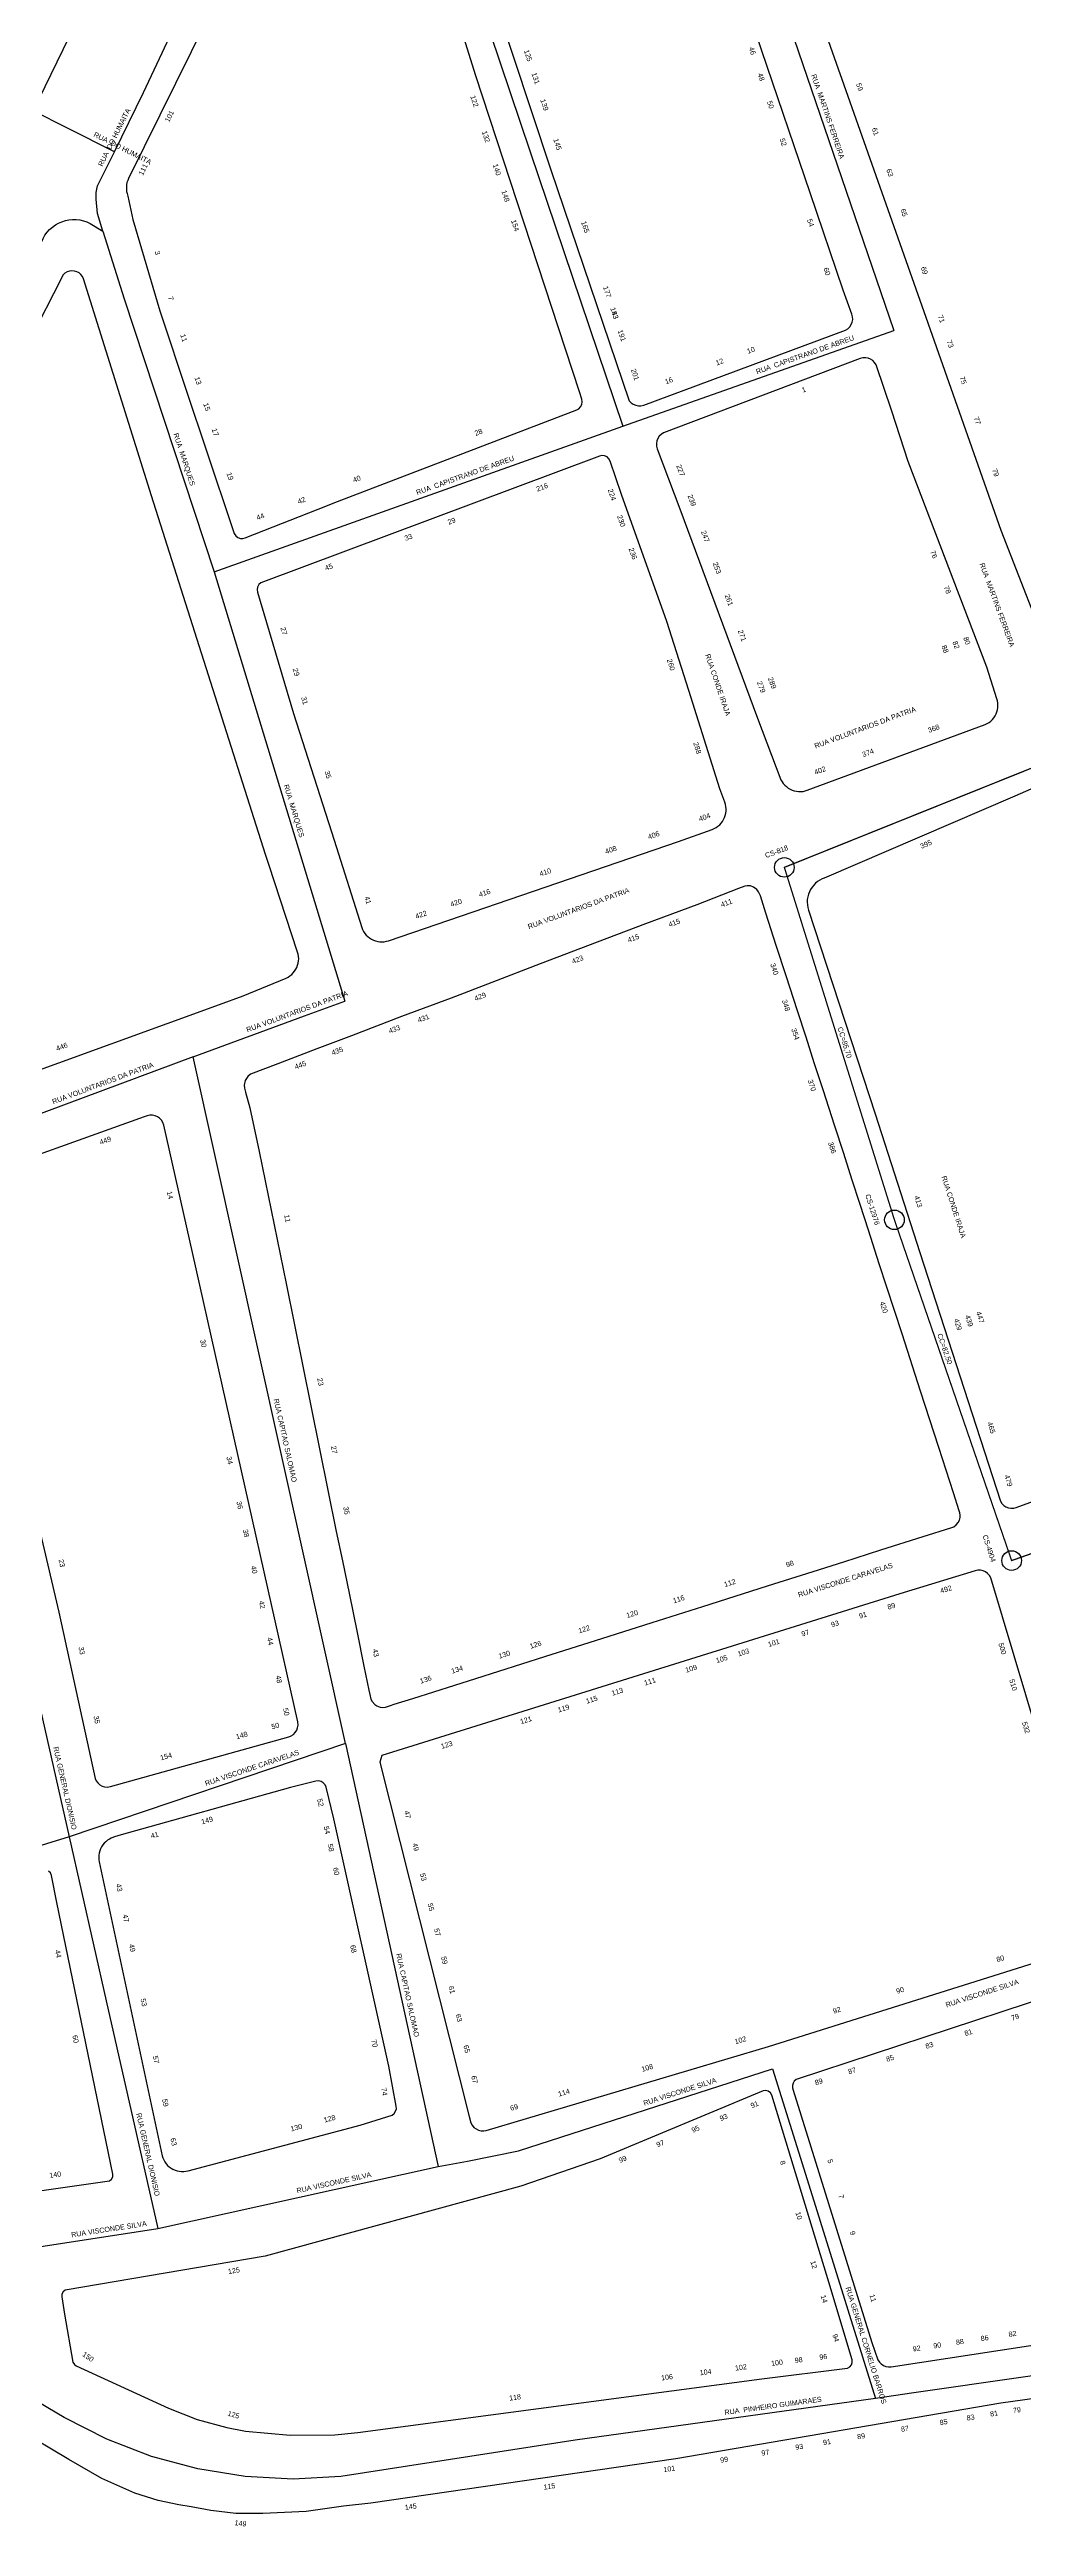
# Model space of a CAD drawing. Header units: millimetres. Extents: x 617751 to 636088, y 68402 to 77988.
# Drawn here: x 628483 to 628712, y 72720 to 73304 of the extents above; entities that cross this region are included whole.
import ezdxf

# ---------------------------------------------------------------- set-up
doc = ezdxf.new("R2010")
doc.units = ezdxf.units.MM
doc.header["$LTSCALE"] = 3
doc.header["$MEASUREMENT"] = 0
for name, color, linetype in [('ALINHAMENTO PREDIAL', 120, 'Continuous'), ('CAIXAS SUB.', 7, 'Continuous'), ('METRAGEM', 7, 'Continuous'), ('NOME LOGRADOURO', 252, 'Continuous'), ('NUMERAÇÃO', 7, 'Continuous')]:
    doc.layers.add(name, color=color, linetype=linetype)
doc.styles.add('ARIAL', font='arial.ttf')
doc.styles.get("Standard").update_dxf_attribs({"font": 'arial.ttf'})

msp = doc.modelspace()

# ---------------------------------------------------------------- linework, layer by layer
at = {"color": 1, "const_width": 0.3}
msp.add_lwpolyline([(628901.16, 73203.45), (628895.9, 73205.12), (628775.16, 73159.05), (628655.91, 73111.17), (628681.84, 73028.13), (628709.46, 72947.86), (628835.05, 72992.03), (628957.07, 73029.14)], dxfattribs=at)
at = {"layer": 'ALINHAMENTO PREDIAL'}
for points in [[(628564.72, 73384.82), (628600.93, 73275.51), (628619.37, 73221.09)], [(628564.72, 73384.82), (628600.93, 73275.51), (628619.37, 73221.09)], [(628619.37, 73221.09), (628619.8, 73220.63), (628620.31, 73220.28), (628620.89, 73220.03), (628621.51, 73219.92), (628622.13, 73219.93), (628622.8, 73220.09), (628670.35, 73237.74), (628670.88, 73238.08), (628671.33, 73238.52), (628671.67, 73239.04), (628671.9, 73239.62), (628672.01, 73240.24), (628671.98, 73240.87), (628671.83, 73241.47), (628669.73, 73247.14), (628661.98, 73270.08), (628650.63, 73303.55), (628623.49, 73383.53)], [(628619.37, 73221.09), (628619.8, 73220.63), (628620.31, 73220.28), (628620.89, 73220.03), (628621.51, 73219.92), (628622.13, 73219.93), (628622.8, 73220.09), (628670.35, 73237.74), (628670.88, 73238.08), (628671.33, 73238.52), (628671.67, 73239.04), (628671.9, 73239.62), (628672.01, 73240.24), (628671.98, 73240.87), (628671.83, 73241.47), (628669.73, 73247.14), (628661.98, 73270.08), (628650.63, 73303.55), (628623.49, 73383.53)], [(628545.67, 73363.1), (628501.39, 73273.47), (628501.19, 73272.99), (628501.03, 73272.49), (628500.93, 73271.98), (628500.88, 73271.46), (628500.88, 73270.94), (628500.94, 73270.42), (628501.06, 73269.91), (628501.25, 73269.28), (628502.43, 73263.82)], [(628545.67, 73363.1), (628501.39, 73273.47), (628501.19, 73272.99), (628501.03, 73272.49), (628500.93, 73271.98), (628500.88, 73271.46), (628500.88, 73270.94), (628500.94, 73270.42), (628501.06, 73269.91), (628501.25, 73269.28), (628502.43, 73263.82)], [(628649.28, 73354.15), (628688.76, 73242.12), (628706.92, 73190.62), (628719.43, 73158.54)], [(628502.43, 73263.82), (628508.73, 73242.31), (628515.46, 73222.21), (628519.44, 73210.28), (628526.32, 73189.82), (628526.66, 73189.3), (628527.15, 73188.91), (628527.74, 73188.69), (628528.36, 73188.67), (628528.87, 73188.79), (628548.27, 73196.45), (628549.63, 73196.98), (628607.01, 73218.99), (628607.47, 73219.23), (628607.91, 73219.67), (628608.2, 73220.23), (628608.31, 73220.84), (628608.21, 73221.46), (628607.63, 73223.21), (628583.2, 73297.66), (628575.55, 73322.31)], [(628502.43, 73263.82), (628508.73, 73242.31), (628515.46, 73222.21), (628519.44, 73210.28), (628526.32, 73189.82), (628526.66, 73189.3), (628527.15, 73188.91), (628527.74, 73188.69), (628528.36, 73188.67), (628528.87, 73188.79), (628548.27, 73196.45), (628549.63, 73196.98), (628607.01, 73218.99), (628607.47, 73219.23), (628607.91, 73219.67), (628608.2, 73220.23), (628608.31, 73220.84), (628608.21, 73221.46), (628607.63, 73223.21), (628583.2, 73297.66), (628575.55, 73322.31)], [(628522.86, 73078.84), (628528.44, 73080.87), (628538.52, 73085.07), (628538.99, 73085.31), (628539.43, 73085.6), (628539.83, 73085.93), (628540.2, 73086.3), (628540.53, 73086.71), (628540.81, 73087.15), (628541.05, 73087.62), (628541.24, 73088.11), (628541.37, 73088.61), (628541.45, 73089.13), (628541.48, 73089.65), (628541.45, 73090.17), (628541.36, 73090.69), (628541.23, 73091.2), (628534.44, 73111.88), (628533.67, 73114.22), (628506.82, 73198.72), (628490.81, 73249.82), (628490.55, 73250.36), (628490.19, 73250.83), (628489.74, 73251.22), (628489.22, 73251.5), (628488.66, 73251.67), (628488.07, 73251.72), (628487.48, 73251.64), (628486.92, 73251.45), (628486.42, 73251.14), (628485.99, 73250.73), (628485.65, 73250.25), (628485.42, 73249.7), (628471.5, 73222.36)], [(628522.86, 73078.84), (628528.44, 73080.87), (628538.52, 73085.07), (628538.99, 73085.31), (628539.43, 73085.6), (628539.83, 73085.93), (628540.2, 73086.3), (628540.53, 73086.71), (628540.81, 73087.15), (628541.05, 73087.62), (628541.24, 73088.11), (628541.37, 73088.61), (628541.45, 73089.13), (628541.48, 73089.65), (628541.45, 73090.17), (628541.36, 73090.69), (628541.23, 73091.2), (628534.44, 73111.88), (628533.67, 73114.22), (628506.82, 73198.72), (628490.81, 73249.82), (628490.55, 73250.36), (628490.19, 73250.83), (628489.74, 73251.22), (628489.22, 73251.5), (628488.66, 73251.67), (628488.07, 73251.72), (628487.48, 73251.64), (628486.92, 73251.45), (628486.42, 73251.14), (628485.99, 73250.73), (628485.65, 73250.25), (628485.42, 73249.7), (628471.5, 73222.36)], [(628625.96, 73209.78), (628631.31, 73195.63), (628649.62, 73146.36), (628655.11, 73131.82), (628655.36, 73131.36), (628655.67, 73130.94), (628656.01, 73130.54), (628656.4, 73130.19), (628656.81, 73129.87), (628657.26, 73129.61), (628657.74, 73129.39), (628658.23, 73129.22), (628658.75, 73129.1), (628659.27, 73129.04), (628659.79, 73129.03), (628660.31, 73129.08), (628660.82, 73129.18), (628661.32, 73129.34), (628703.25, 73144.81), (628703.72, 73145.04), (628704.16, 73145.33), (628704.57, 73145.65), (628704.94, 73146.02), (628705.27, 73146.43), (628705.56, 73146.86), (628705.8, 73147.33), (628705.99, 73147.82), (628706.13, 73148.32), (628706.21, 73148.84), (628706.24, 73149.36), (628706.22, 73149.88), (628706.14, 73150.4), (628706.01, 73150.91), (628703.63, 73158.33), (628685.06, 73206.83), (628681.21, 73218.63), (628677.51, 73229.58), (628677.18, 73230.11), (628676.73, 73230.55), (628676.21, 73230.9), (628675.63, 73231.13), (628675.01, 73231.23), (628674.38, 73231.2), (628673.77, 73231.04), (628627.42, 73213.52), (628626.89, 73213.18), (628626.45, 73212.74), (628626.1, 73212.22), (628625.87, 73211.63), (628625.77, 73211.02), (628625.8, 73210.39), (628625.96, 73209.78)], [(628625.96, 73209.78), (628631.31, 73195.63), (628649.62, 73146.36), (628655.11, 73131.82), (628655.36, 73131.36), (628655.67, 73130.94), (628656.01, 73130.54), (628656.4, 73130.19), (628656.81, 73129.87), (628657.26, 73129.61), (628657.74, 73129.39), (628658.23, 73129.22), (628658.75, 73129.1), (628659.27, 73129.04), (628659.79, 73129.03), (628660.31, 73129.08), (628660.82, 73129.18), (628661.32, 73129.34), (628703.25, 73144.81), (628703.72, 73145.04), (628704.16, 73145.33), (628704.57, 73145.65), (628704.94, 73146.02), (628705.27, 73146.43), (628705.56, 73146.86), (628705.8, 73147.33), (628705.99, 73147.82), (628706.13, 73148.32), (628706.21, 73148.84), (628706.24, 73149.36), (628706.22, 73149.88), (628706.14, 73150.4), (628706.01, 73150.91), (628703.63, 73158.33), (628685.06, 73206.83), (628681.21, 73218.63), (628677.51, 73229.58), (628677.18, 73230.11), (628676.73, 73230.55), (628676.21, 73230.9), (628675.63, 73231.13), (628675.01, 73231.23), (628674.38, 73231.2), (628673.77, 73231.04), (628627.42, 73213.52), (628626.89, 73213.18), (628626.45, 73212.74), (628626.1, 73212.22), (628625.87, 73211.63), (628625.77, 73211.02), (628625.8, 73210.39), (628625.96, 73209.78)], [(628549.82, 73117.55), (628556.33, 73097.01), (628556.53, 73096.52), (628556.77, 73096.06), (628557.06, 73095.63), (628557.4, 73095.22), (628557.77, 73094.86), (628558.18, 73094.54), (628558.63, 73094.26), (628559.1, 73094.03), (628559.59, 73093.85), (628560.1, 73093.72), (628560.61, 73093.64), (628561.14, 73093.62), (628561.66, 73093.66), (628562.17, 73093.75), (628562.68, 73093.89), (628631.01, 73117.23), (628638.9, 73120.11), (628639.38, 73120.31), (628639.84, 73120.57), (628640.27, 73120.87), (628640.67, 73121.21), (628641.02, 73121.59), (628641.34, 73122.01), (628641.61, 73122.46), (628641.83, 73122.93), (628642, 73123.43), (628642.12, 73123.94), (628642.18, 73124.46), (628642.19, 73124.98), (628642.14, 73125.5), (628642.04, 73126.02), (628641.88, 73126.55), (628640.71, 73129.69), (628633.4, 73152.85), (628628.22, 73169.11), (628617.56, 73199.05), (628614.9, 73206.89), (628614.59, 73207.44), (628614.13, 73207.86), (628613.56, 73208.12), (628612.94, 73208.19), (628612.33, 73208.07), (628532.56, 73178.21), (628532.11, 73177.78), (628531.81, 73177.22), (628531.7, 73176.61), (628531.78, 73175.99), (628540.3, 73147.41), (628549.2, 73119.51), (628549.82, 73117.55)], [(628549.82, 73117.55), (628556.33, 73097.01), (628556.53, 73096.52), (628556.77, 73096.06), (628557.06, 73095.63), (628557.4, 73095.22), (628557.77, 73094.86), (628558.18, 73094.54), (628558.63, 73094.26), (628559.1, 73094.03), (628559.59, 73093.85), (628560.1, 73093.72), (628560.61, 73093.64), (628561.14, 73093.62), (628561.66, 73093.66), (628562.17, 73093.75), (628562.68, 73093.89), (628631.01, 73117.23), (628638.9, 73120.11), (628639.38, 73120.31), (628639.84, 73120.57), (628640.27, 73120.87), (628640.67, 73121.21), (628641.02, 73121.59), (628641.34, 73122.01), (628641.61, 73122.46), (628641.83, 73122.93), (628642, 73123.43), (628642.12, 73123.94), (628642.18, 73124.46), (628642.19, 73124.98), (628642.14, 73125.5), (628642.04, 73126.02), (628641.88, 73126.55), (628640.71, 73129.69), (628633.4, 73152.85), (628628.22, 73169.11), (628617.56, 73199.05), (628614.9, 73206.89), (628614.59, 73207.44), (628614.13, 73207.86), (628613.56, 73208.12), (628612.94, 73208.19), (628612.33, 73208.07), (628532.56, 73178.21), (628532.11, 73177.78), (628531.81, 73177.22), (628531.7, 73176.61), (628531.78, 73175.99), (628540.3, 73147.41), (628549.2, 73119.51), (628549.82, 73117.55)], [(628762.86, 73150.95), (628710.19, 73127.97), (628665.31, 73108.65), (628664.84, 73108.46), (628664.28, 73108.18), (628663.75, 73107.83), (628663.27, 73107.44), (628662.82, 73106.99), (628662.43, 73106.5), (628662.09, 73105.98), (628661.81, 73105.42), (628661.58, 73104.83), (628661.42, 73104.22), (628661.32, 73103.6), (628661.29, 73102.97), (628661.33, 73102.35), (628661.43, 73101.73), (628661.59, 73101.12), (628677.29, 73053.14), (628687.85, 73020.42), (628706.81, 72961.83), (628707.15, 72961.3), (628707.59, 72960.86), (628708.11, 72960.51), (628708.7, 72960.29), (628709.31, 72960.18), (628709.94, 72960.21), (628710.55, 72960.37), (628771.14, 72982.48)], [(628550.32, 72954.7), (628551.82, 72947.82), (628553.35, 72940.14), (628555.26, 72930.9), (628556.87, 72922.96), (628558, 72917.3), (628558.22, 72916.29), (628558.51, 72915.22), (628558.8, 72914.62), (628559.41, 72913.95), (628559.89, 72913.64), (628560.66, 72913.31), (628561.31, 72913.23), (628561.91, 72913.33), (628563.15, 72913.72), (628564, 72914.01), (628568.39, 72915.37), (628583.21, 72920.08), (628599.48, 72925.23), (628614.64, 72930.06), (628624.8, 72933.27), (628636.68, 72937.05), (628651.92, 72941.89), (628662.7, 72945.32), (628669.93, 72947.6), (628678.65, 72950.37), (628688.64, 72953.53), (628695.1, 72955.57), (628695.81, 72955.83), (628696.4, 72956.24), (628696.84, 72956.81), (628697.18, 72957.41), (628697.31, 72958.01), (628697.36, 72958.54), (628697.28, 72959.09), (628697.13, 72959.59), (628695.78, 72963.85), (628692.3, 72974.52), (628688.02, 72987.77), (628683.65, 73001.25), (628678.28, 73017.8), (628675.76, 73025.68), (628673.79, 73031.77), (628671.84, 73037.74), (628669.89, 73043.77), (628667.72, 73050.46), (628665.1, 73058.54), (628662.96, 73065.1), (628661.05, 73071.13), (628659, 73077.41), (628656.36, 73085.61), (628654.01, 73092.8), (628651.58, 73100.38), (628650.27, 73104.49), (628649.84, 73105.4), (628649.44, 73105.98), (628648.64, 73106.5), (628647.92, 73106.81), (628647.17, 73106.86), (628646.59, 73106.76), (628645.07, 73106.19), (628635.31, 73102.38), (628623.16, 73097.86), (628611.84, 73093.54), (628598.38, 73088.42), (628586.97, 73084.07), (628577.37, 73080.39), (628565.74, 73076), (628553.94, 73071.5), (628545.76, 73068.39), (628536.54, 73064.85), (628530.15, 73062.45), (628529.53, 73061.93), (628528.87, 73060.98), (628528.64, 73059.89), (628528.72, 73059.19), (628528.92, 73058.23), (628529.96, 73054.52), (628532.21, 73044.27), (628538.54, 73013.14), (628550.32, 72954.7)], [(628550.32, 72954.7), (628551.82, 72947.82), (628553.35, 72940.14), (628555.26, 72930.9), (628556.87, 72922.96), (628558, 72917.3), (628558.22, 72916.29), (628558.51, 72915.22), (628558.8, 72914.62), (628559.41, 72913.95), (628559.89, 72913.64), (628560.66, 72913.31), (628561.31, 72913.23), (628561.91, 72913.33), (628563.15, 72913.72), (628564, 72914.01), (628568.39, 72915.37), (628583.21, 72920.08), (628599.48, 72925.23), (628614.64, 72930.06), (628624.8, 72933.27), (628636.68, 72937.05), (628651.92, 72941.89), (628662.7, 72945.32), (628669.93, 72947.6), (628678.65, 72950.37), (628688.64, 72953.53), (628695.1, 72955.57), (628695.81, 72955.83), (628696.4, 72956.24), (628696.84, 72956.81), (628697.18, 72957.41), (628697.31, 72958.01), (628697.36, 72958.54), (628697.28, 72959.09), (628697.13, 72959.59), (628695.78, 72963.85), (628692.3, 72974.52), (628688.02, 72987.77), (628683.65, 73001.25), (628678.28, 73017.8), (628675.76, 73025.68), (628673.79, 73031.77), (628671.84, 73037.74), (628669.89, 73043.77), (628667.72, 73050.46), (628665.1, 73058.54), (628662.96, 73065.1), (628661.05, 73071.13), (628659, 73077.41), (628656.36, 73085.61), (628654.01, 73092.8), (628651.58, 73100.38), (628650.27, 73104.49), (628649.84, 73105.4), (628649.44, 73105.98), (628648.64, 73106.5), (628647.92, 73106.81), (628647.17, 73106.86), (628646.59, 73106.76), (628645.07, 73106.19), (628635.31, 73102.38), (628623.16, 73097.86), (628611.84, 73093.54), (628598.38, 73088.42), (628586.97, 73084.07), (628577.37, 73080.39), (628565.74, 73076), (628553.94, 73071.5), (628545.76, 73068.39), (628536.54, 73064.85), (628530.15, 73062.45), (628529.53, 73061.93), (628528.87, 73060.98), (628528.64, 73059.89), (628528.72, 73059.19), (628528.92, 73058.23), (628529.96, 73054.52), (628532.21, 73044.27), (628538.54, 73013.14), (628550.32, 72954.7)], [(628422.38, 73042.41), (628522.86, 73078.84)], [(628422.38, 73042.41), (628522.86, 73078.84)], [(628469.6, 73001.13), (628484.97, 72935.69), (628493.51, 72896.54), (628493.76, 72895.97), (628494.14, 72895.47), (628494.6, 72895.05), (628495.15, 72894.74), (628495.75, 72894.55), (628496.37, 72894.48), (628497.16, 72894.6), (628539.15, 72906.32), (628539.73, 72906.55), (628540.25, 72906.9), (628540.69, 72907.35), (628541.03, 72907.88), (628541.24, 72908.47), (628541.34, 72909.09), (628541.27, 72909.87), (628516.43, 73020.42), (628509.68, 73050.46), (628509.48, 73051.05), (628509.15, 73051.59), (628508.72, 73052.05), (628508.21, 73052.41), (628507.63, 73052.65), (628507.02, 73052.77), (628506.39, 73052.76), (628505.78, 73052.62), (628505.06, 73052.37), (628462.52, 73037.16)], [(628469.6, 73001.13), (628484.97, 72935.69), (628493.51, 72896.54), (628493.76, 72895.97), (628494.14, 72895.47), (628494.6, 72895.05), (628495.15, 72894.74), (628495.75, 72894.55), (628496.37, 72894.48), (628497.16, 72894.6), (628539.15, 72906.32), (628539.73, 72906.55), (628540.25, 72906.9), (628540.69, 72907.35), (628541.03, 72907.88), (628541.24, 72908.47), (628541.34, 72909.09), (628541.27, 72909.87), (628516.43, 73020.42), (628509.68, 73050.46), (628509.48, 73051.05), (628509.15, 73051.59), (628508.72, 73052.05), (628508.21, 73052.41), (628507.63, 73052.65), (628507.02, 73052.77), (628506.39, 73052.76), (628505.78, 73052.62), (628505.06, 73052.37), (628462.52, 73037.16)], [(628729.56, 72860.32), (628704.52, 72943.77), (628704.22, 72944.32), (628703.81, 72944.79), (628703.31, 72945.17), (628702.74, 72945.43), (628702.13, 72945.57), (628701.5, 72945.58), (628700.88, 72945.46), (628683.13, 72940), (628561.1, 72901.95), (628560.57, 72900.35), (628581.67, 72816.86), (628582.08, 72815.36), (628582.37, 72814.81), (628582.78, 72814.33), (628583.27, 72813.95), (628583.84, 72813.67), (628584.45, 72813.52), (628585.07, 72813.5), (628585.69, 72813.61), (628652.17, 72833.34), (628727.54, 72857.11)], [(628729.56, 72860.32), (628704.52, 72943.77), (628704.22, 72944.32), (628703.81, 72944.79), (628703.31, 72945.17), (628702.74, 72945.43), (628702.13, 72945.57), (628701.5, 72945.58), (628700.88, 72945.46), (628683.13, 72940), (628561.1, 72901.95), (628560.57, 72900.35), (628581.67, 72816.86), (628582.08, 72815.36), (628582.37, 72814.81), (628582.78, 72814.33), (628583.27, 72813.95), (628583.84, 72813.67), (628584.45, 72813.52), (628585.07, 72813.5), (628585.69, 72813.61), (628652.17, 72833.34), (628727.54, 72857.11)], [(628494.49, 72876.87), (628509.32, 72807.63), (628509.48, 72807.13), (628509.69, 72806.65), (628509.95, 72806.2), (628510.26, 72805.77), (628510.61, 72805.38), (628510.99, 72805.03), (628511.42, 72804.72), (628511.87, 72804.46), (628512.35, 72804.24), (628512.84, 72804.08), (628513.36, 72803.97), (628513.88, 72803.91), (628514.4, 72803.91), (628514.92, 72803.97), (628515.43, 72804.07), (628555.95, 72814.81), (628563.49, 72817.21), (628563.98, 72817.6), (628564.33, 72818.12), (628564.5, 72818.72), (628564.48, 72819.31), (628562.74, 72828.75), (628549.76, 72887.04), (628547.95, 72894.44), (628547.7, 72895.01), (628547.29, 72895.48), (628546.75, 72895.8), (628546.14, 72895.94), (628545.52, 72895.89), (628539.59, 72894.39), (628499.1, 72883.08), (628497.83, 72882.67), (628497.34, 72882.48), (628496.88, 72882.24), (628496.44, 72881.96), (628496.03, 72881.63), (628495.66, 72881.26), (628495.33, 72880.85), (628495.05, 72880.41), (628494.81, 72879.94), (628494.63, 72879.45), (628494.49, 72878.95), (628494.41, 72878.43), (628494.38, 72877.91), (628494.41, 72877.39), (628494.49, 72876.87)], [(628494.49, 72876.87), (628509.32, 72807.63), (628509.48, 72807.13), (628509.69, 72806.65), (628509.95, 72806.2), (628510.26, 72805.77), (628510.61, 72805.38), (628510.99, 72805.03), (628511.42, 72804.72), (628511.87, 72804.46), (628512.35, 72804.24), (628512.84, 72804.08), (628513.36, 72803.97), (628513.88, 72803.91), (628514.4, 72803.91), (628514.92, 72803.97), (628515.43, 72804.07), (628555.95, 72814.81), (628563.49, 72817.21), (628563.98, 72817.6), (628564.33, 72818.12), (628564.5, 72818.72), (628564.48, 72819.31), (628562.74, 72828.75), (628549.76, 72887.04), (628547.95, 72894.44), (628547.7, 72895.01), (628547.29, 72895.48), (628546.75, 72895.8), (628546.14, 72895.94), (628545.52, 72895.89), (628539.59, 72894.39), (628499.1, 72883.08), (628497.83, 72882.67), (628497.34, 72882.48), (628496.88, 72882.24), (628496.44, 72881.96), (628496.03, 72881.63), (628495.66, 72881.26), (628495.33, 72880.85), (628495.05, 72880.41), (628494.81, 72879.94), (628494.63, 72879.45), (628494.49, 72878.95), (628494.41, 72878.43), (628494.38, 72877.91), (628494.41, 72877.39), (628494.49, 72876.87)], [(628469.89, 72797.86), (628496.93, 72801.69), (628497.4, 72802.1), (628497.66, 72802.67), (628497.66, 72803.29), (628484.54, 72867.29), (628483.26, 72873.69), (628483, 72874.26), (628482.53, 72874.68)], [(628469.89, 72797.86), (628496.93, 72801.69), (628497.4, 72802.1), (628497.66, 72802.67), (628497.66, 72803.29), (628484.54, 72867.29), (628483.26, 72873.69), (628483, 72874.26), (628482.53, 72874.68)], [(628731.23, 72849.46), (628658.67, 72825.57), (628658.26, 72825.19), (628657.98, 72824.72), (628657.84, 72824.18), (628657.85, 72823.63), (628658.02, 72823.1)], [(628485.65, 72774.43), (628486.28, 72770.31), (628488.29, 72758.98), (628488.64, 72758.47), (628489.06, 72758.18), (628510.78, 72748.18), (628517.56, 72745.53), (628524.57, 72743.6), (628528.92, 72742.79), (628539.44, 72741.8), (628550.01, 72741.92), (628555.42, 72742.41), (628650.64, 72755.07), (628670.77, 72757.63), (628671.33, 72757.89), (628671.74, 72758.36), (628671.92, 72758.96), (628671.86, 72759.52), (628666.36, 72777.87), (628652.93, 72821.95), (628652.63, 72822.49), (628652.13, 72822.87), (628651.52, 72823.01), (628650.92, 72822.9), (628612.49, 72806.95), (628593.86, 72800.45), (628533.59, 72784), (628486.45, 72776), (628485.97, 72775.61), (628485.68, 72775.05), (628485.65, 72774.43)], [(628485.65, 72774.43), (628486.28, 72770.31), (628488.29, 72758.98), (628488.64, 72758.47), (628489.06, 72758.18), (628510.78, 72748.18), (628517.56, 72745.53), (628524.57, 72743.6), (628528.92, 72742.79), (628539.44, 72741.8), (628550.01, 72741.92), (628555.42, 72742.41), (628650.64, 72755.07), (628670.77, 72757.63), (628671.33, 72757.89), (628671.74, 72758.36), (628671.92, 72758.96), (628671.86, 72759.52), (628666.36, 72777.87), (628652.93, 72821.95), (628652.63, 72822.49), (628652.13, 72822.87), (628651.52, 72823.01), (628650.92, 72822.9), (628612.49, 72806.95), (628593.86, 72800.45), (628533.59, 72784), (628486.45, 72776), (628485.97, 72775.61), (628485.68, 72775.05), (628485.65, 72774.43)], [(628658.02, 72823.1), (628676.52, 72763.65), (628677.95, 72759.56), (628678.29, 72759.03), (628678.73, 72758.58), (628679.26, 72758.24), (628679.84, 72758.01), (628680.46, 72757.91), (628681.09, 72757.94), (628752.47, 72768.83)], [(628762.94, 72757.14), (628706.89, 72749.38), (628630.32, 72736.27), (628558.52, 72725.77), (628552.02, 72725.06), (628543.23, 72723.86), (628533.05, 72723.34), (628526.67, 72723.34), (628520.81, 72724.03), (628516.15, 72724.89), (628513.22, 72725.41), (628508.39, 72726.44), (628502.87, 72728.17), (628495.11, 72731.62), (628487.35, 72736.1), (628475.45, 72743.17)], [(628762.94, 72757.14), (628706.89, 72749.38), (628630.32, 72736.27), (628558.52, 72725.77), (628552.02, 72725.06), (628543.23, 72723.86), (628533.05, 72723.34), (628526.67, 72723.34), (628520.81, 72724.03), (628516.15, 72724.89), (628513.22, 72725.41), (628508.39, 72726.44), (628502.87, 72728.17), (628495.11, 72731.62), (628487.35, 72736.1), (628475.45, 72743.17)], [(628762.94, 72757.14), (628706.89, 72749.38), (628630.32, 72736.27), (628558.52, 72725.77), (628552.02, 72725.06), (628543.23, 72723.86), (628533.05, 72723.34), (628526.67, 72723.34), (628520.81, 72724.03), (628516.15, 72724.89), (628513.22, 72725.41), (628508.39, 72726.44), (628502.87, 72728.17), (628495.11, 72731.62), (628487.35, 72736.1), (628475.45, 72743.17)]]:
    msp.add_lwpolyline(points, dxfattribs=at)
at = {"layer": 'CAIXAS SUB.', "color": 5}
for centre in [(628655.91, 73111.17), (628681.84, 73028.13), (628709.46, 72947.86)]:
    msp.add_circle(centre, 2.31, dxfattribs=at)
at = {"layer": 'NOME LOGRADOURO'}
for points in [[(628526.23, 73386.71), (628478.93, 73289.38)], [(628526.23, 73386.71), (628478.93, 73289.38)], [(628498.11, 73279.74), (628504.9, 73293.7), (628542.92, 73374.62), (628544.32, 73376.57), (628545.91, 73378.37), (628547.68, 73379.99), (628549.62, 73381.42), (628551.69, 73382.63), (628553.87, 73383.63), (628556.15, 73384.39), (628558.5, 73384.9), (628560.54, 73385.15)], [(628498.11, 73279.74), (628504.9, 73293.7), (628542.92, 73374.62), (628544.32, 73376.57), (628545.91, 73378.37), (628547.68, 73379.99), (628549.62, 73381.42), (628551.69, 73382.63), (628553.87, 73383.63), (628556.15, 73384.39), (628558.5, 73384.9), (628560.54, 73385.15)], [(628560.54, 73385.15), (628596.02, 73279.78), (628617.89, 73215.11)], [(628560.54, 73385.15), (628596.02, 73279.78), (628617.89, 73215.11)], [(628640.8, 73357.3), (628681.72, 73237.66)], [(628498.11, 73279.74), (628487.05, 73285.3), (628478.93, 73289.38)], [(628498.11, 73279.74), (628487.05, 73285.3), (628478.93, 73289.38)], [(628495.35, 73261.08), (628494.12, 73265.21), (628493.75, 73268.61), (628493.75, 73270.17), (628494.12, 73271.74), (628498.11, 73279.74)], [(628495.35, 73261.08), (628494.12, 73265.21), (628493.75, 73268.61), (628493.75, 73270.17), (628494.12, 73271.74), (628498.11, 73279.74)], [(628434.41, 73172.55), (628440.63, 73179.85), (628447.35, 73191.5), (628455.57, 73207.37), (628481.27, 73259.35), (628481.71, 73260.1), (628482.22, 73260.79), (628482.8, 73261.43), (628483.45, 73262), (628484.15, 73262.51), (628484.9, 73262.93), (628485.69, 73263.28), (628486.51, 73263.54), (628487.36, 73263.72), (628488.22, 73263.8), (628489.08, 73263.8), (628489.94, 73263.7), (628490.78, 73263.52), (628491.6, 73263.24), (628492.39, 73262.89), (628495.35, 73261.08)], [(628434.41, 73172.55), (628440.63, 73179.85), (628447.35, 73191.5), (628455.57, 73207.37), (628481.27, 73259.35), (628481.71, 73260.1), (628482.22, 73260.79), (628482.8, 73261.43), (628483.45, 73262), (628484.15, 73262.51), (628484.9, 73262.93), (628485.69, 73263.28), (628486.51, 73263.54), (628487.36, 73263.72), (628488.22, 73263.8), (628489.08, 73263.8), (628489.94, 73263.7), (628490.78, 73263.52), (628491.6, 73263.24), (628492.39, 73262.89), (628495.35, 73261.08)], [(628495.35, 73261.08), (628500.38, 73245.1), (628521.57, 73180.79)], [(628495.35, 73261.08), (628500.38, 73245.1), (628521.57, 73180.79)], [(628617.89, 73215.11), (628681.72, 73237.66)], [(628617.89, 73215.11), (628681.72, 73237.66)], [(628521.57, 73180.79), (628617.89, 73215.11)], [(628521.57, 73180.79), (628617.89, 73215.11)], [(628521.57, 73180.79), (628552.37, 73079.64)], [(628521.57, 73180.79), (628552.37, 73079.64)], [(628516.63, 73066.54), (628542.86, 73076.16), (628552.37, 73079.64)], [(628516.63, 73066.54), (628542.86, 73076.16), (628552.37, 73079.64)], [(628516.63, 73066.54), (628451.41, 73042.27)], [(628516.63, 73066.54), (628451.41, 73042.27)], [(628552.53, 72904.76), (628516.63, 73066.54)], [(628552.53, 72904.76), (628516.63, 73066.54)], [(628475.02, 72937.5), (628477.95, 72924.51), (628487.38, 72882.8)], [(628475.02, 72937.5), (628477.95, 72924.51), (628487.38, 72882.8)], [(628552.53, 72904.76), (628487.38, 72882.8)], [(628552.53, 72904.76), (628487.38, 72882.8)], [(628552.53, 72904.76), (628574.38, 72805.13)], [(628552.53, 72904.76), (628574.38, 72805.13)], [(628487.38, 72882.8), (628447.67, 72870.5), (628385.41, 72851.61)], [(628487.38, 72882.8), (628447.67, 72870.5), (628385.41, 72851.61)], [(628487.38, 72882.8), (628496.11, 72844.17), (628508.32, 72790.5)], [(628487.38, 72882.8), (628496.11, 72844.17), (628508.32, 72790.5)], [(628574.38, 72805.13), (628581.28, 72806.35), (628593.31, 72808.78), (628653.14, 72828.11)], [(628653.14, 72828.11), (628661.31, 72802.02), (628677.4, 72750.47)], [(628508.32, 72790.5), (628574.38, 72805.13)], [(628508.32, 72790.5), (628574.38, 72805.13)], [(628467.95, 72784.31), (628508.32, 72790.5)], [(628467.95, 72784.31), (628508.32, 72790.5)], [(628762.57, 72762.67), (628686.41, 72751.75), (628677.4, 72750.47)], [(628677.4, 72750.47), (628606.66, 72740.65), (628562.59, 72733.8), (628551.44, 72732.04), (628540.17, 72731.46), (628528.89, 72732.06), (628517.74, 72733.84), (628506.84, 72736.77), (628496.31, 72740.83), (628486.25, 72745.96), (628484.48, 72747.01), (628464.47, 72758.89)], [(628677.4, 72750.47), (628606.66, 72740.65), (628562.59, 72733.8), (628551.44, 72732.04), (628540.17, 72731.46), (628528.89, 72732.06), (628517.74, 72733.84), (628506.84, 72736.77), (628496.31, 72740.83), (628486.25, 72745.96), (628484.48, 72747.01), (628464.47, 72758.89)]]:
    msp.add_lwpolyline(points, dxfattribs=at)

# ---------------------------------------------------------------- texts
at = {"layer": 'CAIXAS SUB.', "color": 5, "style": 'ARIAL'}
for s, rotation, p in [('CS-818', 20.4037, (628651.62, 73113.35)), ('CS-12976', 287.88688, (628674.96, 73033.95)), ('CS-4904', 287.88688, (628702.59, 72953.69))]:
    msp.add_text(s, height=1.2, rotation=rotation, dxfattribs=at).set_placement(p)
at = {"layer": 'METRAGEM', "color": 3, "style": 'ARIAL'}
for s, rotation, p in [('CC=85,70', 287.34162, (628668.43, 73073.35)), ('CC=82,50', 288.99374, (628691.92, 73001.12))]:
    msp.add_text(s, height=1.2, rotation=rotation, dxfattribs=at).set_placement(p)
at = {"layer": 'NOME LOGRADOURO'}
for s, rotation, p in [('RUA  MARTINS FERREIRA', 288.88102, (628662.21, 73297.8)), ('RUA  DO HUMAITA', 63.48163, (628495.22, 73276.18)), ('RUA  DO HUMAITA', 63.48163, (628495.22, 73276.18)), ('RUA  DO HUMAITA', 333.31558, (628493.03, 73283.41)), ('RUA  DO HUMAITA', 333.31558, (628493.03, 73283.41)), ('RUA  CAPISTRANO DE ABREU', 19.46512, (628649.47, 73227.33)), ('RUA  CAPISTRANO DE ABREU', 19.46512, (628649.47, 73227.33)), ('RUA  MARQUES', 288.24046, (628511.93, 73213.26)), ('RUA  MARQUES', 288.24046, (628511.93, 73213.26)), ('RUA  CAPISTRANO DE ABREU', 19.60936, (628569.4, 73198.89)), ('RUA  CAPISTRANO DE ABREU', 19.60936, (628569.4, 73198.89)), ('RUA  MARTINS FERREIRA', 290.18477, (628701.85, 73182.64)), ('RUA CONDE IRAJA', 288.75827, (628637.23, 73161.22)), ('RUA CONDE IRAJA', 288.75827, (628637.23, 73161.22)), ('RUA VOLUNTARIOS DA PATRIA', 20.41367, (628663.26, 73139.14)), ('RUA  MARQUES', 286.93495, (628537.93, 73130.5)), ('RUA  MARQUES', 286.93495, (628537.93, 73130.5)), ('RUA VOLUNTARIOS DA PATRIA', 20.10722, (628595.73, 73096.58)), ('RUA VOLUNTARIOS DA PATRIA', 20.10722, (628595.73, 73096.58)), ('RUA VOLUNTARIOS DA PATRIA', 20.14081, (628529.4, 73072.29)), ('RUA VOLUNTARIOS DA PATRIA', 20.14081, (628529.4, 73072.29)), ('RUA VOLUNTARIOS DA PATRIA', 20.41151, (628483.67, 73055.34)), ('RUA VOLUNTARIOS DA PATRIA', 20.41151, (628483.67, 73055.34)), ('RUA CONDE IRAJA', 287.83, (628692.91, 73038.28)), ('RUA CAPITAO SALOMAO', 282.50918, (628535.56, 72985.86)), ('RUA CAPITAO SALOMAO', 282.50918, (628535.56, 72985.86)), ('RUA VISCONDE CARAVELAS', 17.62, (628659.36, 72939.17)), ('RUA VISCONDE CARAVELAS', 17.62, (628659.36, 72939.17)), ('RUA GENERAL DIONISIO', 282.73952, (628483.64, 72903.87)), ('RUA GENERAL DIONISIO', 282.73952, (628483.64, 72903.87)), ('RUA VISCONDE CARAVELAS', 18.63137, (628519.64, 72894.73)), ('RUA VISCONDE CARAVELAS', 18.63137, (628519.64, 72894.73)), ('RUA CAPITAO SALOMAO', 282.37483, (628564.43, 72855.16)), ('RUA CAPITAO SALOMAO', 282.37483, (628564.43, 72855.16)), ('RUA VISCONDE SILVA', 18.08812, (628694.13, 72842.55)), ('RUA VISCONDE SILVA', 17.90678, (628622.92, 72819.4)), ('RUA GENERAL DIONISIO', 282.8114, (628503.19, 72817.56)), ('RUA GENERAL DIONISIO', 282.8114, (628503.19, 72817.56)), ('RUA VISCONDE SILVA', 12.4826, (628541.13, 72798.79)), ('RUA VISCONDE SILVA', 12.4826, (628541.13, 72798.79)), ('RUA VISCONDE SILVA', 8.72616, (628487.98, 72788.4)), ('RUA VISCONDE SILVA', 8.72616, (628487.98, 72788.4)), ('RUA GENERAL CORNELIO BARROS', 287.32972, (628670.31, 72776.54)), ('RUA  PINHEIRO GUIMARAES', 7.90327, (628641.89, 72746.55)), ('RUA  PINHEIRO GUIMARAES', 7.90327, (628641.89, 72746.55))]:
    msp.add_text(s, height=1.2, rotation=rotation, dxfattribs=at).set_placement(p)
at = {"layer": 'NUMERAÇÃO'}
for s, rotation, p in [('125', 288.29253, (628594.53, 73303.59)), ('125', 288.29253, (628594.53, 73303.59)), ('46', 288.70772, (628647.5, 73304.24)), ('131', 288.29253, (628596.32, 73298.2)), ('131', 288.29253, (628596.32, 73298.2)), ('48', 288.69616, (628649.59, 73298.06)), ('59', 289.37839, (628672.79, 73295.71)), ('101', 63.73943, (628510.94, 73286.6)), ('101', 63.73943, (628510.94, 73286.6)), ('122', 288.13103, (628581.9, 73292.81)), ('122', 288.13103, (628581.9, 73292.81)), ('139', 288.29253, (628598.38, 73291.96)), ('139', 288.29253, (628598.38, 73291.96)), ('50', 288.69616, (628651.8, 73291.54)), ('132', 288.13103, (628584.63, 73284.48)), ('132', 288.13103, (628584.63, 73284.48)), ('145', 288.29253, (628601.46, 73282.67)), ('145', 288.29253, (628601.46, 73282.67)), ('52', 288.69616, (628654.79, 73282.71)), ('61', 289.37839, (628676.49, 73285.21)), ('111', 63.73943, (628504.76, 73274.07)), ('111', 63.73943, (628504.76, 73274.07)), ('140', 288.13103, (628587.19, 73276.7)), ('140', 288.13103, (628587.19, 73276.7)), ('148', 288.13103, (628589.22, 73270.49)), ('148', 288.13103, (628589.22, 73270.49)), ('63', 289.37839, (628679.91, 73275.53)), ('65', 289.37839, (628683.23, 73266.11)), ('154', 288.13103, (628591.5, 73263.54)), ('154', 288.13103, (628591.5, 73263.54)), ('165', 288.62251, (628608, 73263.19)), ('165', 288.62251, (628608, 73263.19)), ('54', 288.6307, (628661.23, 73263.73)), ('3', 286.29256, (628507.52, 73256.23)), ('3', 286.29256, (628507.52, 73256.23)), ('60', 288.6307, (628665.1, 73252.26)), ('69', 289.37839, (628688.03, 73252.47)), ('177', 288.62251, (628613.16, 73247.89)), ('177', 288.62251, (628613.16, 73247.89)), ('7', 286.29256, (628510.67, 73245.47)), ('7', 286.29256, (628510.67, 73245.47)), ('183', 288.62251, (628614.86, 73242.87)), ('14', 288.62251, (628614.86, 73242.87)), ('183', 288.62251, (628614.86, 73242.87)), ('14', 288.62251, (628614.86, 73242.87)), ('71', 289.38603, (628692.05, 73241.07)), ('11', 288.47452, (628513.55, 73236.59)), ('11', 288.47452, (628513.55, 73236.59)), ('191', 288.62251, (628616.63, 73237.61)), ('191', 288.62251, (628616.63, 73237.61)), ('73', 289.38603, (628694.13, 73235.19)), ('12', 20.36147, (628639.98, 73229.39)), ('10', 20.36147, (628647.36, 73232.13)), ('13', 288.47452, (628516.91, 73226.54)), ('13', 288.47452, (628516.91, 73226.54)), ('201', 288.62251, (628619.73, 73228.43)), ('201', 288.62251, (628619.73, 73228.43)), ('16', 20.36147, (628628.03, 73224.96)), ('16', 20.36147, (628628.03, 73224.96)), ('1', 20.69455, (628660.26, 73222.99)), ('75', 289.38603, (628697.16, 73226.59)), ('15', 288.41012, (628518.98, 73220.36)), ('15', 288.41012, (628518.98, 73220.36)), ('17', 288.41012, (628520.97, 73214.39)), ('17', 288.41012, (628520.97, 73214.39)), ('28', 21.00173, (628583.2, 73212.8)), ('28', 21.00173, (628583.2, 73212.8)), ('77', 289.38603, (628700.51, 73217.09)), ('227', 290.67602, (628630.41, 73205.8)), ('227', 290.67602, (628630.41, 73205.8)), ('19', 288.51741, (628524.45, 73204)), ('19', 288.51741, (628524.45, 73204)), ('40', 21.00173, (628554.51, 73201.79)), ('40', 21.00173, (628554.51, 73201.79)), ('216', 20.49755, (628597.74, 73199.68)), ('216', 20.49755, (628597.74, 73199.68)), ('224', 288.6852, (628614.3, 73200.11)), ('224', 288.6852, (628614.3, 73200.11)), ('79', 289.38603, (628704.82, 73204.86)), ('44', 21.55728, (628531.8, 73192.9)), ('44', 21.55728, (628531.8, 73192.9)), ('42', 21.55728, (628541.5, 73196.73)), ('42', 21.55728, (628541.5, 73196.73)), ('230', 289.56233, (628616.47, 73193.9)), ('230', 289.56233, (628616.47, 73193.9)), ('239', 290.67602, (628633.08, 73198.73)), ('239', 290.67602, (628633.08, 73198.73)), ('33', 20.49755, (628566.67, 73188.07)), ('33', 20.49755, (628566.67, 73188.07)), ('29', 20.49755, (628576.84, 73191.87)), ('29', 20.49755, (628576.84, 73191.87)), ('247', 290.35106, (628636.24, 73190.27)), ('247', 290.35106, (628636.24, 73190.27)), ('45', 20.49755, (628547.91, 73181.06)), ('45', 20.49755, (628547.91, 73181.06)), ('236', 289.56233, (628619.21, 73186.21)), ('236', 289.56233, (628619.21, 73186.21)), ('253', 290.35106, (628639.01, 73182.82)), ('253', 290.35106, (628639.01, 73182.82)), ('76', 290.92845, (628690.25, 73185.56)), ('78', 290.92845, (628693.44, 73177.25)), ('261', 290.35106, (628641.82, 73175.25)), ('27', 286.56265, (628537.16, 73167.58)), ('27', 286.56265, (628537.16, 73167.58)), ('271', 290.35106, (628644.92, 73166.89)), ('80', 290.92845, (628698.04, 73165.23)), ('260', 287.59541, (628628.22, 73160.07)), ('260', 287.59541, (628628.22, 73160.07)), ('88', 290.92845, (628692.91, 73163.26)), ('82', 290.92845, (628695.48, 73164.24)), ('29', 286.56265, (628540.05, 73157.88)), ('29', 286.56265, (628540.05, 73157.88)), ('279', 290.35106, (628649.43, 73154.77)), ('289', 290.35106, (628652.01, 73155.72)), ('31', 286.56265, (628542.04, 73151.19)), ('31', 286.56265, (628542.04, 73151.19)), ('368', 20.25362, (628689.99, 73142.84)), ('368', 20.25362, (628689.99, 73142.84)), ('288', 287.48692, (628634.43, 73140.44)), ('288', 287.48692, (628634.43, 73140.44)), ('374', 20.25362, (628674.5, 73137.13)), ('35', 287.65582, (628547.55, 73133.73)), ('35', 287.65582, (628547.55, 73133.73)), ('402', 20.25362, (628663.21, 73132.96)), ('406', 18.86859, (628623.98, 73117.73)), ('406', 18.86859, (628623.98, 73117.73)), ('404', 20.06318, (628635.99, 73121.97)), ('404', 20.06318, (628635.99, 73121.97)), ('408', 18.86859, (628613.88, 73114.28)), ('408', 18.86859, (628613.88, 73114.28)), ('395', 23.3038, (628688.24, 73115.52)), ('410', 18.86859, (628598.46, 73109.01)), ('410', 18.86859, (628598.46, 73109.01)), ('41', 287.55013, (628556.95, 73104.15)), ('41', 287.55013, (628556.95, 73104.15)), ('422', 18.86859, (628569.19, 73099.01)), ('422', 18.86859, (628569.19, 73099.01)), ('420', 18.86859, (628577.43, 73101.83)), ('420', 18.86859, (628577.43, 73101.83)), ('416', 18.86859, (628584.15, 73104.12)), ('416', 18.86859, (628584.15, 73104.12)), ('411', 21.34577, (628641.19, 73101.73)), ('415', 20.91245, (628619.25, 73093.43)), ('415', 20.91245, (628619.25, 73093.43)), ('415', 20.40835, (628628.88, 73097.06)), ('415', 20.40835, (628628.88, 73097.06)), ('423', 20.82406, (628606.09, 73088.41)), ('423', 20.82406, (628606.09, 73088.41)), ('340', 288.04728, (628652.57, 73088.35)), ('429', 21.00321, (628583.15, 73079.66)), ('429', 21.00321, (628583.15, 73079.66)), ('348', 287.82078, (628655.33, 73079.82)), ('433', 20.87873, (628562.95, 73071.99)), ('433', 20.87873, (628562.95, 73071.99)), ('431', 20.46174, (628569.77, 73074.57)), ('431', 20.46174, (628569.77, 73074.57)), ('431', 20.46174, (628569.77, 73074.57)), ('431', 20.46174, (628569.77, 73074.57)), ('431', 20.46174, (628569.77, 73074.57)), ('431', 20.46174, (628569.77, 73074.57)), ('354', 288.07406, (628657.53, 73073.06)), ('446', 19.94203, (628484.56, 73067.88)), ('446', 19.94203, (628484.56, 73067.88)), ('435', 20.88414, (628549.49, 73066.86)), ('435', 20.88414, (628549.49, 73066.86)), ('445', 21.04057, (628540.8, 73063.54)), ('445', 21.04057, (628540.8, 73063.54)), ('370', 288.01485, (628661.41, 73060.97)), ('449', 19.63107, (628494.81, 73045.79)), ('449', 19.63107, (628494.81, 73045.79)), ('386', 287.9272, (628666.19, 73046.27)), ('14', 282.62149, (628510.39, 73034.75)), ('14', 282.62149, (628510.39, 73034.75)), ('413', 287.85031, (628686.49, 73033.6)), ('11', 281.44486, (628538.07, 73029.25)), ('11', 281.44486, (628538.07, 73029.25)), ('420', 287.92047, (628678.35, 73008.68)), ('429', 287.85882, (628695.83, 73004.65)), ('439', 287.85882, (628698.45, 73005.5)), ('447', 287.85882, (628701.07, 73006.34)), ('30', 282.62451, (628518.25, 72999.8)), ('30', 282.62451, (628518.25, 72999.8)), ('23', 281.35879, (628545.85, 72990.76)), ('23', 281.35879, (628545.85, 72990.76)), ('465', 287.85882, (628703.69, 72980.32)), ('34', 282.62451, (628524.44, 72972.25)), ('34', 282.62451, (628524.44, 72972.25)), ('27', 281.35879, (628549.08, 72974.75)), ('27', 281.35879, (628549.08, 72974.75)), ('479', 287.85882, (628707.72, 72967.84)), ('36', 282.62451, (628526.81, 72961.68)), ('36', 282.62451, (628526.81, 72961.68)), ('38', 282.62451, (628528.29, 72955.08)), ('38', 282.62451, (628528.29, 72955.08)), ('35', 281.35879, (628551.97, 72960.44)), ('35', 281.35879, (628551.97, 72960.44)), ('23', 283.17371, (628484.9, 72948)), ('23', 283.17371, (628484.9, 72948)), ('40', 282.62451, (628530.22, 72946.49)), ('40', 282.62451, (628530.22, 72946.49)), ('112', 17.63089, (628641.92, 72941.6)), ('98', 17.63542, (628656.48, 72946.23)), ('42', 282.62451, (628532.08, 72938.25)), ('42', 282.62451, (628532.08, 72938.25)), ('116', 17.6639, (628629.87, 72937.77)), ('89', 17.32669, (628680.41, 72936.27)), ('492', 17.10093, (628692.82, 72940.1)), ('122', 17.66276, (628607.6, 72930.7)), ('120', 17.55534, (628618.89, 72934.29)), ('97', 17.32669, (628660.14, 72929.95)), ('93', 17.32669, (628667.11, 72932.12)), ('91', 17.32669, (628673.7, 72934.18)), ('33', 282.23456, (628489.59, 72927.42)), ('33', 282.23456, (628489.59, 72927.42)), ('44', 282.62451, (628534.01, 72929.63)), ('44', 282.62451, (628534.01, 72929.63)), ('43', 281.44643, (628558.88, 72926.9)), ('43', 281.44643, (628558.88, 72926.9)), ('130', 17.57586, (628588.78, 72924.73)), ('126', 17.57586, (628596.13, 72927.06)), ('103', 17.32669, (628645.11, 72925.26)), ('101', 17.32669, (628652.25, 72927.49)), ('500', 286.6479, (628706.32, 72928.29)), ('48', 282.62451, (628536.03, 72920.67)), ('48', 282.62451, (628536.03, 72920.67)), ('136', 17.64493, (628570.24, 72918.84)), ('136', 17.64493, (628570.24, 72918.84)), ('134', 17.64493, (628577.65, 72921.2)), ('111', 17.32669, (628623.08, 72918.39)), ('109', 17.32669, (628632.79, 72921.42)), ('105', 17.32669, (628639.99, 72923.67)), ('510', 286.6479, (628708.88, 72919.74)), ('115', 17.32669, (628609.36, 72914.11)), ('113', 17.32669, (628615.4, 72916)), ('35', 282.23456, (628493.13, 72911.15)), ('35', 282.23456, (628493.13, 72911.15)), ('50', 15.60308, (628535.24, 72908.08)), ('50', 15.60308, (628535.24, 72908.08)), ('50', 282.62451, (628537.75, 72913.02)), ('50', 282.62451, (628537.75, 72913.02)), ('121', 17.32669, (628593.87, 72909.29)), ('119', 17.32669, (628602.73, 72912.05)), ('532', 286.6479, (628711.89, 72909.7)), ('154', 15.60308, (628509.05, 72900.77)), ('154', 15.60308, (628509.05, 72900.77)), ('148', 15.60308, (628526.88, 72905.74)), ('148', 15.60308, (628526.88, 72905.74)), ('123', 17.32669, (628575.19, 72903.46)), ('52', 283.74167, (628545.81, 72891.62)), ('52', 283.74167, (628545.81, 72891.62)), ('149', 15.61449, (628518.71, 72885.7)), ('149', 15.61449, (628518.71, 72885.7)), ('54', 282.51451, (628547.37, 72885.14)), ('54', 282.51451, (628547.37, 72885.14)), ('47', 284.14571, (628566.34, 72888.77)), ('47', 284.14571, (628566.34, 72888.77)), ('41', 15.61449, (628506.81, 72882.37)), ('41', 15.61449, (628506.81, 72882.37)), ('58', 282.51451, (628548.29, 72881.01)), ('58', 282.51451, (628548.29, 72881.01)), ('49', 284.14571, (628568.26, 72881.14)), ('49', 284.14571, (628568.26, 72881.14)), ('60', 282.51451, (628549.53, 72875.42)), ('60', 282.51451, (628549.53, 72875.42)), ('53', 284.14571, (628570.06, 72874.05)), ('53', 284.14571, (628570.06, 72874.05)), ('43', 282.04107, (628498.43, 72871.61)), ('43', 282.04107, (628498.43, 72871.61)), ('47', 282.04107, (628499.98, 72864.38)), ('47', 282.04107, (628499.98, 72864.38)), ('55', 284.14571, (628571.84, 72866.98)), ('44', 281.54535, (628484.05, 72855.99)), ('44', 281.54535, (628484.05, 72855.99)), ('49', 282.04107, (628501.48, 72857.38)), ('49', 282.04107, (628501.48, 72857.38)), ('68', 282.51451, (628553.6, 72857.14)), ('68', 282.51451, (628553.6, 72857.14)), ('57', 284.14571, (628573.34, 72861.05)), ('59', 284.14571, (628575.01, 72854.44)), ('80', 17.50863, (628706.08, 72853.22)), ('53', 282.04107, (628504.22, 72844.56)), ('53', 282.04107, (628504.22, 72844.56)), ('61', 284.14571, (628576.77, 72847.5)), ('90', 17.50863, (628682.47, 72845.78)), ('63', 284.14571, (628578.44, 72840.88)), ('92', 17.50863, (628667.56, 72841.08)), ('79', 18.21786, (628709.57, 72839.44)), ('60', 281.54535, (628488.16, 72835.93)), ('60', 281.54535, (628488.16, 72835.93)), ('70', 282.51451, (628558.56, 72834.89)), ('70', 282.51451, (628558.56, 72834.89)), ('65', 284.14571, (628580.29, 72833.55)), ('102', 16.54392, (628644.39, 72833.9)), ('83', 18.21786, (628689.38, 72832.8)), ('81', 18.21786, (628698.57, 72835.83)), ('57', 282.04107, (628507.1, 72831.08)), ('57', 282.04107, (628507.1, 72831.08)), ('67', 284.14571, (628582.11, 72826.35)), ('108', 16.54392, (628622.44, 72827.39)), ('87', 18.21786, (628671.15, 72826.8)), ('85', 18.21786, (628680.1, 72829.75)), ('59', 282.04107, (628509.28, 72820.93)), ('59', 282.04107, (628509.28, 72820.93)), ('74', 280.4033, (628560.91, 72823.53)), ('74', 280.4033, (628560.91, 72823.53)), ('114', 16.54392, (628602.8, 72821.55)), ('89', 18.21786, (628663.32, 72824.23)), ('130', 14.85266, (628539.74, 72813.35)), ('130', 14.85266, (628539.74, 72813.35)), ('128', 14.85266, (628547.56, 72815.43)), ('128', 14.85266, (628547.56, 72815.43)), ('128', 14.85266, (628547.56, 72815.43)), ('128', 14.85266, (628547.56, 72815.43)), ('69', 16.54392, (628591.51, 72818.2)), ('95', 22.55183, (628634.35, 72813.04)), ('93', 22.55183, (628640.97, 72815.79)), ('93', 22.55183, (628640.97, 72815.79)), ('91', 22.55183, (628648.25, 72818.81)), ('63', 282.04107, (628511.25, 72811.7)), ('63', 282.04107, (628511.25, 72811.7)), ('97', 22.55183, (628626.05, 72809.6)), ('140', 7.81973, (628482.82, 72802.41)), ('140', 7.81973, (628482.82, 72802.41)), ('99', 22.55183, (628617.18, 72805.92)), ('8', 286.90754, (628654.83, 72806.27)), ('5', 287.25274, (628666.03, 72806.61)), ('7', 287.25274, (628668.62, 72798.28)), ('10', 286.90754, (628658.5, 72794.23)), ('9', 287.25274, (628671.3, 72789.69)), ('125', 9.55666, (628524.93, 72779.75)), ('125', 9.55666, (628524.93, 72779.75)), ('12', 286.90754, (628662.02, 72782.7)), ('14', 286.64772, (628664.46, 72774.63)), ('11', 287.25274, (628675.93, 72774.81)), ('94', 286.64772, (628667.21, 72765.45)), ('92', 8.67571, (628686.26, 72761.51)), ('90', 8.67571, (628691.1, 72762.24)), ('88', 8.67571, (628696.43, 72763.06)), ('86', 8.67571, (628702.27, 72763.95)), ('82', 8.67571, (628708.83, 72764.95)), ('150', 325.28872, (628490.39, 72760.57)), ('150', 325.28872, (628490.39, 72760.57)), ('104', 7.5772, (628636.05, 72755.9)), ('102', 7.5772, (628644.36, 72757)), ('100', 7.22396, (628652.85, 72758.12)), ('98', 7.22396, (628658.42, 72758.82)), ('96', 7.22396, (628664.24, 72759.56)), ('118', 7.5772, (628591.14, 72749.93)), ('106', 7.5772, (628626.94, 72754.69)), ('125', 344.59869, (628524.64, 72746.43)), ('125', 344.59869, (628524.64, 72746.43)), ('85', 9.71815, (628692.61, 72744.15)), ('83', 9.71815, (628698.97, 72745.24)), ('81', 9.71815, (628704.49, 72746.18)), ('79', 7.8871, (628709.85, 72747.01)), ('93', 9.71815, (628658.6, 72738.33)), ('91', 9.71815, (628665.13, 72739.44)), ('89', 9.71815, (628673.18, 72740.82)), ('87', 9.71815, (628683.49, 72742.59)), ('101', 8.3245, (628627.5, 72733.08)), ('99', 9.71815, (628640.91, 72735.3)), ('97', 9.71815, (628650.62, 72736.96)), ('115', 8.3245, (628599.27, 72728.95)), ('149', 353.28705, (628526.33, 72720.61)), ('149', 353.28705, (628526.33, 72720.61)), ('149', 353.28705, (628526.33, 72720.61)), ('149', 353.28705, (628526.33, 72720.61)), ('145', 8.3245, (628566.59, 72724.17))]:
    msp.add_text(s, height=1.2, rotation=rotation, dxfattribs=at).set_placement(p)

doc.saveas('drawing.dxf')
